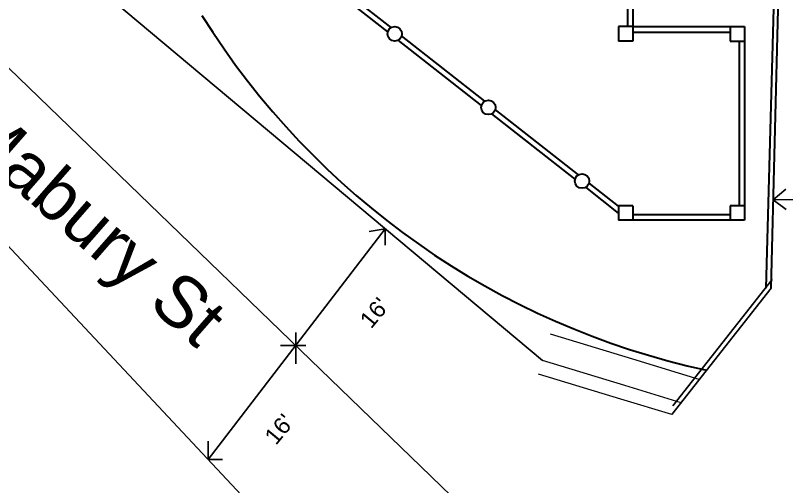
# Paper-space layout 'Layout1' of a CAD drawing. Header units: inches. Extents: x 0 to 35.9, y 0 to 23.6.
# Drawn here: x 4.279 to 8.434, y 14.204 to 16.742 of the extents above; entities that cross this region are included whole.
import ezdxf

# ---------------------------------------------------------------- set-up
doc = ezdxf.new("R2010")
doc.units = ezdxf.units.IN
doc.header["$MEASUREMENT"] = 0
doc.layers.get('0').update_dxf_attribs({"lineweight": 30})
doc.layers.add('C-SIDEWALK-CURB', color=92, linetype='Continuous')
doc.styles.get("Standard").update_dxf_attribs({"font": 'arial.ttf'})

psp = doc.layouts.get("Layout1")

# ---------------------------------------------------------------- linework, layer by layer
at = {"color": 7}
for p, q in [((8.3248, 15.2727, -0.0356), (8.4079, 18.2868, 0.0008)), ((8.3508, 15.2727, -0.017), (8.4278, 18.2868, 0.0008)), ((7.6065, 17.5082, 0.0008), (7.6065, 16.6818, 0.0008)), ((7.5774, 17.4304, 0.0008), (7.5774, 16.6818, 0.0008)), ((6.2852, 16.6537, 0.0008), (5.7787, 17.0513, 0.0008)), ((6.3032, 16.6767, 0.0008), (5.826, 17.0513, 0.0008)), ((7.5288, 16.6818, 0.0008), (7.5288, 16.604, 0.0008)), ((7.6065, 16.6818, 0.0008), (7.5288, 16.6818, 0.0008)), ((7.606, 16.6818, 0.0008), (7.6065, 16.6825, 0.0008)), ((7.6065, 16.6818, 0.0008), (8.2074, 16.6818, 0.0008)), ((7.6065, 16.6818, 0.0008), (7.6065, 16.604, 0.0008)), ((8.1296, 16.6818, 0.0008), (8.1296, 16.604, 0.0008)), ((8.1296, 16.6818, 0.0008), (8.1296, 16.604, 0.0008)), ((8.2074, 16.6818, 0.0008), (8.2074, 15.6383, 0.0008)), ((6.8081, 16.2803, 0.0008), (6.3599, 16.6321, 0.0008)), ((7.6065, 16.6527, 0.0008), (8.1296, 16.6527, 0.0008)), ((6.7901, 16.2573, 0.0008), (6.3419, 16.6092, 0.0008)), ((7.6065, 16.604, 0.0008), (7.5288, 16.604, 0.0008)), ((8.1296, 16.604, 0.0008), (8.2074, 16.604, 0.0008)), ((8.1782, 16.604, 0.0008), (8.1782, 15.7161, 0.0008)), ((7.2951, 15.8609, 0.0008), (6.8468, 16.2128, 0.0008)), ((7.0619, 16.044, 0.0008), (6.8468, 16.2128, 0.0008)), ((7.3131, 15.8839, 0.0008), (6.8648, 16.2357, 0.0008)), ((7.0799, 16.0669, 0.0008), (6.8648, 16.2357, 0.0008)), ((7.5288, 15.7145, 0.0008), (7.3698, 15.8393, 0.0008)), ((7.5288, 15.6775, 0.0008), (7.3518, 15.8164, 0.0008)), ((7.6065, 15.7161, 0.0008), (7.5288, 15.7161, 0.0008)), ((7.5288, 15.7161, 0.0008), (7.5288, 15.6383, 0.0008)), ((7.6065, 15.7161, 0.0008), (7.6065, 15.6383, 0.0008)), ((8.1296, 15.7161, 0.0008), (8.1296, 15.6383, 0.0008)), ((8.1296, 15.7161, 0.0008), (8.1296, 15.6383, 0.0008)), ((8.2074, 15.7161, 0.0008), (8.1296, 15.7161, 0.0008)), ((8.1296, 15.6675, 0.0008), (7.6065, 15.6675, 0.0008)), ((8.2074, 15.6383, 0.0008), (7.5288, 15.6383, 0.0008))]:
    psp.add_line(p, q, dxfattribs=at)
for centre in [(6.3225, 16.6429, 0.0008), (6.8275, 16.2465, 0.0008), (7.3324, 15.8501, 0.0008)]:
    psp.add_circle(centre, 0.0389, dxfattribs=at)
psp.add_arc((8.9046, 19.0036, 0.0008), 4.2688, 211.9876, 257.8157, dxfattribs=at)
at = {"layer": 'C-SIDEWALK-CURB', "color": 7}
for p, q in [((7.1191, 14.8826, -0.0251), (4.7966, 16.8293, -5.3638)), ((4.2433, 16.4575, -5.3638), (6.8315, 13.9569, -0.0597)), ((6.4262, 13.1659, -0.0597), (3.6901, 16.0857, -5.3638)), ((8.3623, 15.7488, 10.5894), (8.4301, 15.8064, 3.1945)), ((8.7696, 15.7546, 10.5975), (8.3623, 15.7488, 10.5894)), ((8.3623, 15.7488, 10.5894), (8.4315, 15.6959, -0.0333)), ((5.3168, 14.3489, -2.7276), (6.2712, 15.5933, -2.6958)), ((6.2712, 15.5933, -2.6958), (6.1851, 15.578, -10.6814)), ((6.2712, 15.5933, -2.6958), (6.2712, 15.504, -2.6958)), ((7.8214, 14.6393, -10.6588), (8.3564, 15.3202, -10.6212)), ((7.8157, 14.5918, -0.0731), (8.3508, 15.2727, -0.0356)), ((5.7889, 14.9645, -10.6814), (5.7889, 15.0333, -10.6814)), ((5.789, 14.9641, -10.6814), (5.7064, 14.9641, -10.6814)), ((5.789, 14.9641, -10.6814), (5.8438, 14.9641, -10.6814)), ((5.789, 14.9641, -10.6814), (5.789, 14.8657, -10.6814)), ((5.3168, 14.3489, -2.7276), (5.3168, 14.4485, -2.7276)), ((5.3168, 14.3489, -2.7276), (5.3945, 14.3489, -2.7276))]:
    psp.add_line(p, q, dxfattribs=at)
at = {"layer": 'C-SIDEWALK-CURB', "color": 7, "linetype": 'Continuous', "lineweight": 0, "extrusion": (-0.001704, -7.2875e-05, 0.999999), "elevation": -0.0384, "flags": 128}
psp.add_lwpolyline([(7.964, 14.7805), (7.6057, 14.8895), (7.1622, 15.0243)], dxfattribs=at)
at = {"layer": 'C-SIDEWALK-CURB', "color": 7, "linetype": 'Continuous', "lineweight": 0, "extrusion": (-0.001704, -7.13933e-05, 0.999999), "elevation": -0.0383, "flags": 128}
psp.add_lwpolyline([(7.8658, 14.6556), (7.5626, 14.7478), (7.1191, 14.8826)], dxfattribs=at)
at = {"layer": 'C-SIDEWALK-CURB', "color": 7, "linetype": 'Continuous', "lineweight": 0, "extrusion": (-0.001716, -0.000110875, 0.999999), "elevation": -0.0882, "flags": 128}
psp.add_lwpolyline([(7.8155, 14.5918), (7.5405, 14.6754), (7.097, 14.8103)], dxfattribs=at)
at = {"layer": 'C-SIDEWALK-CURB', "color": 7, "linetype": 'Continuous', "lineweight": 0, "extrusion": (-0.001699, -5.65478e-05, 0.999999), "elevation": -0.0624, "flags": 128}
psp.add_lwpolyline([(7.8156, 14.5918), (7.5405, 14.6754), (7.0971, 14.8103)], dxfattribs=at)

# ---------------------------------------------------------------- texts
at = {"layer": 'C-SIDEWALK-CURB', "color": 7, "linetype": 'Continuous', "attachment_point": 1}
for s, insert, char_height, width, rotation in [('Mabury St', (4.1256, 16.2993), 0.2742, 39.755225, 318.8049), ("16'", (6.127, 15.1066, -10.6814), 0.08912, 12.92176, 50.3134), ("16'", (5.6138, 14.4795, -10.6814), 0.08912, 12.92176, 50.3134)]:
    psp.add_mtext(s, dxfattribs=dict(at, insert=insert, char_height=char_height, width=width, rotation=rotation))

doc.saveas('drawing.dxf')
